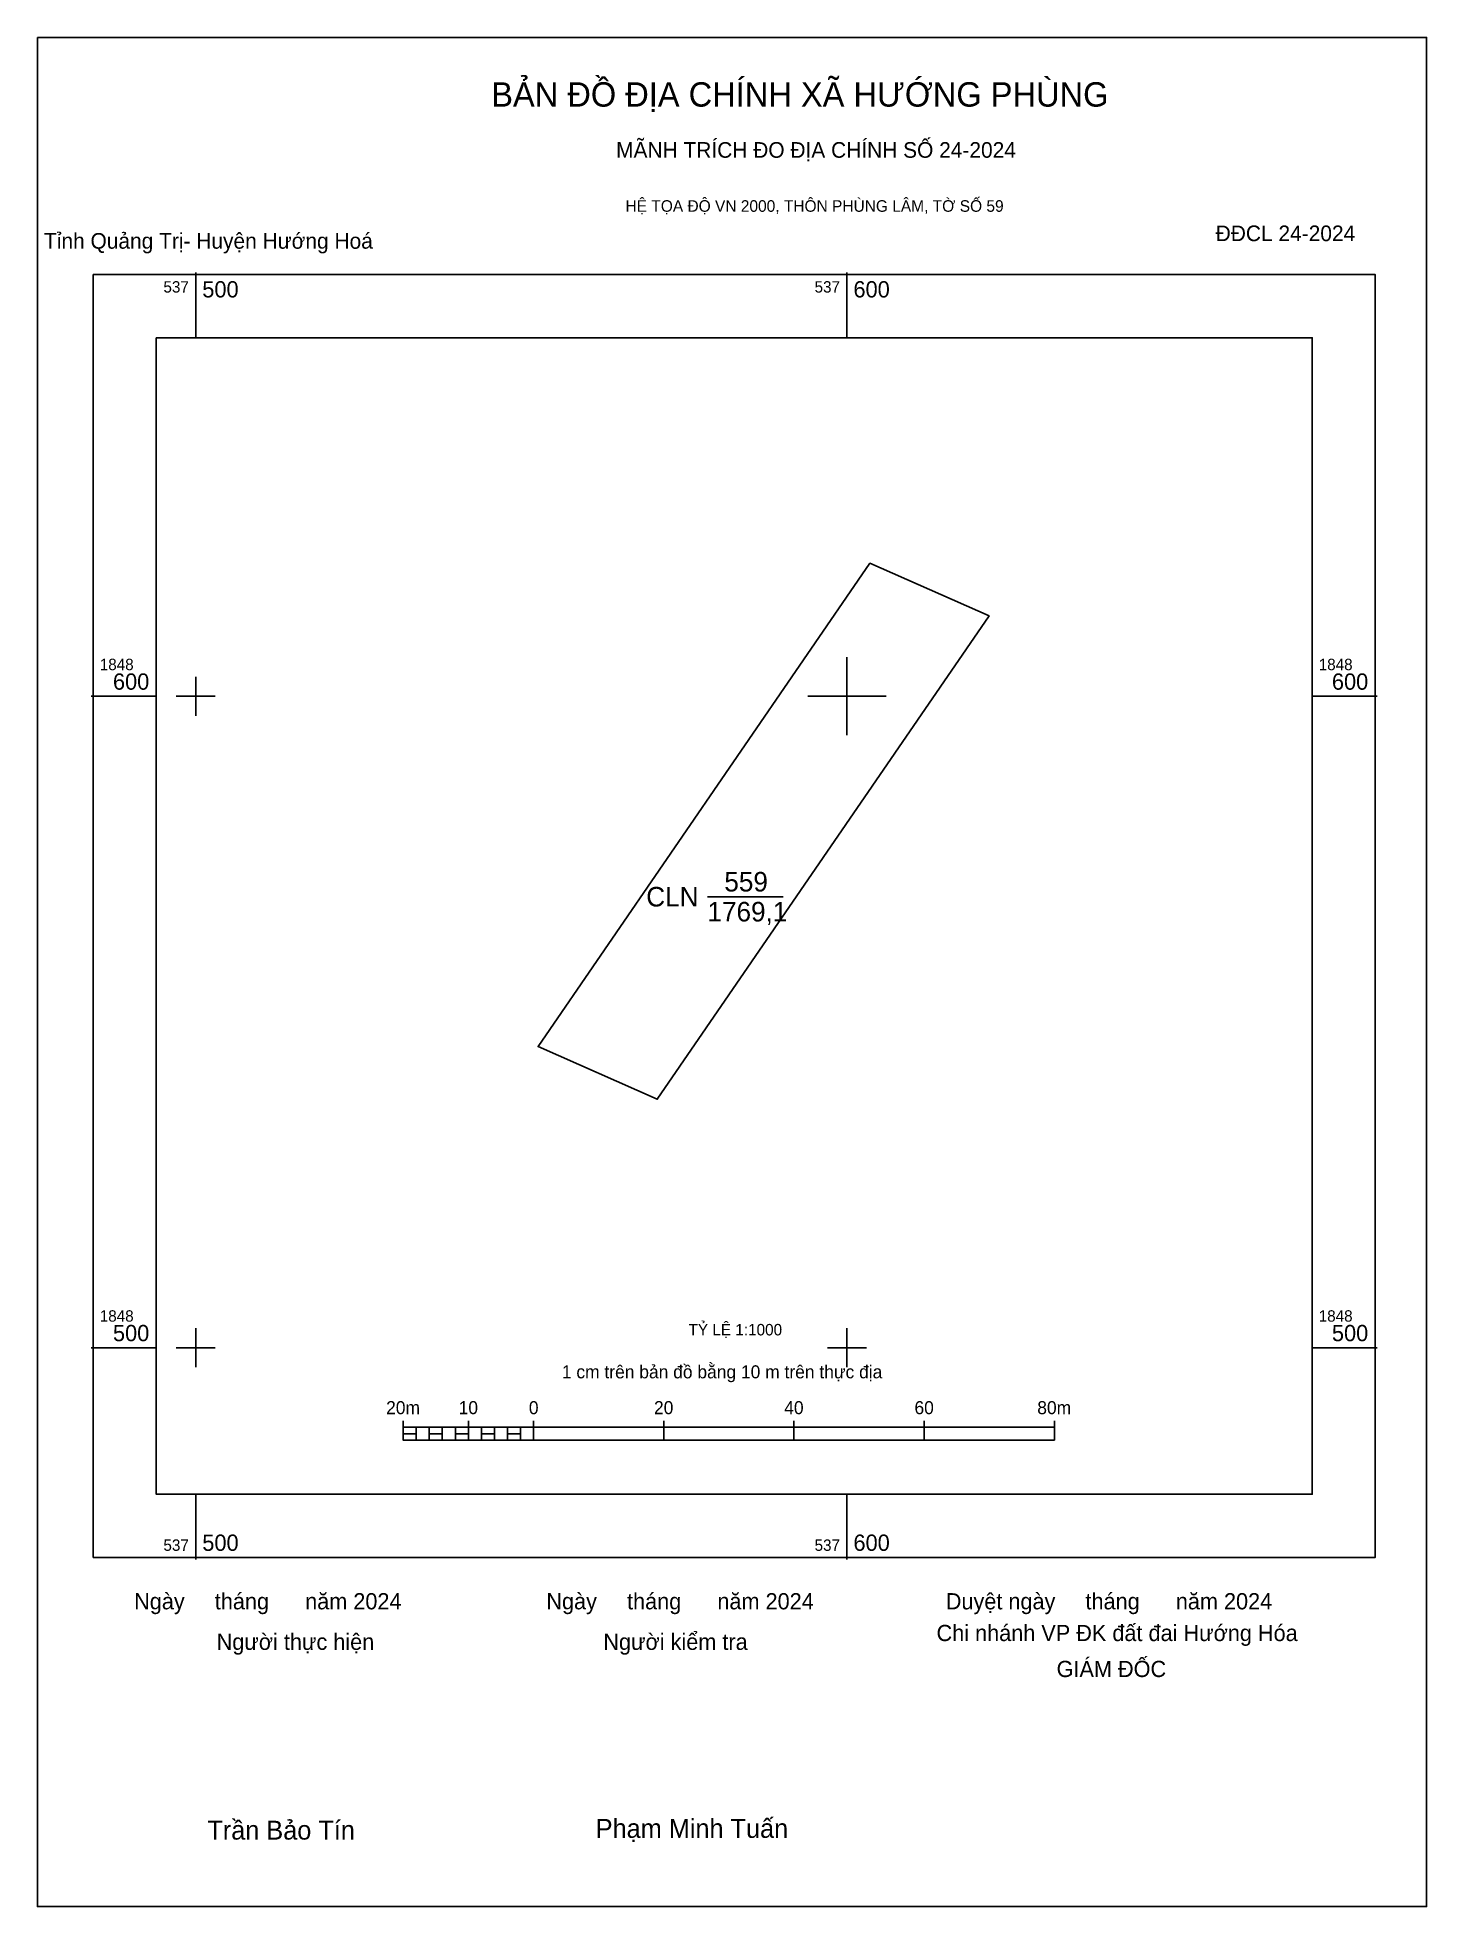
# Model space of a CAD drawing. Extents: x 537476 to 537689, y 1848414 to 1848701.
import ezdxf

# ---------------------------------------------------------------- set-up
doc = ezdxf.new("R2010")
doc.units = 0
for name, color, linetype in [('Level 10', 7, 'Continuous'), ('Level 13', 7, 'Continuous'), ('Level 15', 7, 'Continuous'), ('Level 27', 7, 'Continuous'), ('Level 6', 7, 'Continuous'), ('Level 62', 7, 'Continuous'), ('Level 63', 7, 'Continuous'), ('Level 9', 7, 'Continuous')]:
    doc.layers.add(name, color=color, linetype=linetype)

msp = doc.modelspace()

# ---------------------------------------------------------------- linework, layer by layer
at = {"layer": 'Level 10'}
msp.add_lwpolyline([(537552.58, 1848546.22), (537603.53, 1848620.41), (537621.82, 1848612.32), (537570.87, 1848538.13)], close=True, dxfattribs=at)
at = {"layer": 'Level 13'}
msp.add_line((537578.58, 1848569.23), (537590.23, 1848569.23), dxfattribs=at)
at = {"layer": 'Level 15'}
msp.add_lwpolyline([(537475.67, 1848701.13), (537689.03, 1848701.13), (537689.03, 1848414.21), (537475.67, 1848414.21)], close=True, dxfattribs=at)
at = {"layer": 'Level 27'}
for p, q in [((537603.53, 1848620.41), (537603.52, 1848620.41)), ((537621.82, 1848612.32), (537621.83, 1848612.32)), ((537552.58, 1848546.22), (537552.57, 1848546.21)), ((537570.87, 1848538.13), (537570.86, 1848538.12))]:
    msp.add_line(p, q, dxfattribs=at)
at = {"layer": 'Level 62'}
msp.add_lwpolyline([(537493.94, 1848655.02), (537671.45, 1848655.02), (537671.45, 1848477.51), (537493.94, 1848477.51)], close=True, dxfattribs=at)
at = {"layer": 'Level 63'}
for p, q in [((537500, 1848665.02), (537500, 1848655.02)), ((537600, 1848665.02), (537600, 1848655.02)), ((537500, 1848603), (537500, 1848597)), ((537600, 1848603), (537600, 1848597)), ((537483.94, 1848600), (537493.94, 1848600)), ((537497, 1848600), (537503, 1848600)), ((537597, 1848600), (537603, 1848600)), ((537671.45, 1848600), (537681.45, 1848600)), ((537500, 1848503), (537500, 1848497)), ((537600, 1848503), (537600, 1848497)), ((537483.94, 1848500), (537493.94, 1848500)), ((537497, 1848500), (537503, 1848500)), ((537597, 1848500), (537603, 1848500)), ((537671.45, 1848500), (537681.45, 1848500)), ((537531.86, 1848488.8), (537531.86, 1848485.8)), ((537531.86, 1848487.8), (537631.86, 1848487.8)), ((537533.86, 1848487.8), (537533.86, 1848485.8)), ((537535.86, 1848487.8), (537535.86, 1848485.8)), ((537537.86, 1848487.8), (537537.86, 1848485.8)), ((537539.86, 1848487.8), (537539.86, 1848485.8)), ((537541.86, 1848488.8), (537541.86, 1848485.8)), ((537541.86, 1848487.8), (537541.86, 1848485.8)), ((537543.86, 1848487.8), (537543.86, 1848485.8)), ((537545.86, 1848487.8), (537545.86, 1848485.8)), ((537547.86, 1848487.8), (537547.86, 1848485.8)), ((537549.86, 1848487.8), (537549.86, 1848485.8)), ((537551.86, 1848488.8), (537551.86, 1848485.8)), ((537551.86, 1848487.8), (537551.86, 1848485.8)), ((537571.86, 1848488.8), (537571.86, 1848485.8)), ((537591.86, 1848488.8), (537591.86, 1848485.8)), ((537611.86, 1848488.8), (537611.86, 1848485.8)), ((537631.86, 1848488.8), (537631.86, 1848485.8)), ((537531.86, 1848485.8), (537631.86, 1848485.8)), ((537500, 1848477.51), (537500, 1848467.51)), ((537600, 1848477.51), (537600, 1848467.51))]:
    msp.add_line(p, q, dxfattribs=at)
for points in [[(537484.25, 1848664.71), (537681.14, 1848664.71), (537681.14, 1848467.82), (537484.25, 1848467.82)], [(537531.86, 1848486.8), (537533.86, 1848486.8), (537533.86, 1848485.8), (537531.86, 1848485.8)], [(537531.86, 1848486.8), (537533.86, 1848486.8), (537533.86, 1848485.8), (537531.86, 1848485.8)], [(537535.86, 1848486.8), (537537.86, 1848486.8), (537537.86, 1848485.8), (537535.86, 1848485.8)], [(537539.86, 1848486.8), (537541.86, 1848486.8), (537541.86, 1848485.8), (537539.86, 1848485.8)], [(537543.86, 1848486.8), (537545.86, 1848486.8), (537545.86, 1848485.8), (537543.86, 1848485.8)], [(537547.86, 1848486.8), (537549.86, 1848486.8), (537549.86, 1848485.8), (537547.86, 1848485.8)]]:
    msp.add_lwpolyline(points, close=True, dxfattribs=at)
for points in [[(537600, 1848594), (537600, 1848606)], [(537594, 1848600), (537606, 1848600)]]:
    msp.add_lwpolyline(points, dxfattribs=at)

# ---------------------------------------------------------------- texts
at = {"layer": 'Level 13'}
for s, p in [('559', (537581.17, 1848570.03)), ('CLN', (537569.18, 1848567.73)), ('1769,1', (537578.58, 1848565.43))]:
    msp.add_text(s, height=3, dxfattribs=at).set_placement(p)
at = {"layer": 'Level 6'}
msp.add_text('TỶ LỆ 1:1000', height=1.7579, dxfattribs=at).set_placement((537575.67, 1848501.89))
at = {"layer": 'Level 63'}
for s, height, p in [('BẢN ĐỒ ĐỊA CHÍNH XÃ HƯỚNG PHÙNG', 3.7437, (537545.37, 1848690.5)), ('MÃNH TRÍCH ĐO ĐỊA CHÍNH SỐ 24-2024', 2.4022, (537564.55, 1848682.65)), ('HỆ TỌA ĐỘ VN 2000, THÔN PHÙNG LÂM, TỜ SỐ 59', 1.7782, (537566, 1848674.36)), ('537', 1.75, (537495.03, 1848661.96)), ('500', 2.5, (537501, 1848661.21)), ('537', 1.75, (537595.03, 1848661.96)), ('600', 2.5, (537601, 1848661.21)), ('1848', 1.75, (537485.25, 1848604)), ('1848', 1.75, (537672.45, 1848604)), ('600', 2.5, (537487.28, 1848601)), ('600', 2.5, (537674.48, 1848601)), ('1848', 1.75, (537485.25, 1848504)), ('1848', 1.75, (537672.45, 1848504)), ('500', 2.5, (537487.28, 1848501)), ('500', 2.5, (537674.48, 1848501)), ('1 cm trên bản đồ bằng 10 m trên thực địa', 2, (537556.22, 1848495.3)), ('20m', 2, (537529.23, 1848489.8)), ('10', 2, (537540.37, 1848489.8)), ('0', 2, (537551.15, 1848489.8)), ('20', 2, (537570.37, 1848489.8)), ('40', 2, (537590.37, 1848489.8)), ('60', 2, (537610.37, 1848489.8)), ('80m', 2, (537629.23, 1848489.8)), ('537', 1.75, (537495.03, 1848468.82)), ('500', 2.5, (537501, 1848468.82)), ('537', 1.75, (537595.03, 1848468.82)), ('600', 2.5, (537601, 1848468.82)), ('Ngày     tháng      năm 2024', 2.4883, (537490.53, 1848459.84)), ('Ngày     tháng      năm 2024', 2.4883, (537553.84, 1848459.84)), ('Duyệt ngày     tháng      năm 2024', 2.4883, (537615.18, 1848459.84)), ('Người thực hiện', 2.4883, (537503.2, 1848453.62)), ('Người kiểm tra', 2.4883, (537562.59, 1848453.62)), ('Chi nhánh VP ĐK đất đai Hướng Hóa', 2.4883, (537613.76, 1848454.97)), ('GIÁM ĐỐC', 2.488, (537632.2, 1848449.45)), ('Trần Bảo Tín', 2.9024, (537501.78, 1848424.5)), ('Phạm Minh Tuấn', 2.9024, (537561.42, 1848424.77))]:
    msp.add_text(s, height=height, dxfattribs=at).set_placement(p)
at = {"layer": 'Level 9'}
for s, p in [('Tỉnh Quảng Trị- Huyện Hướng Hoá', (537476.69, 1848668.69)), ('ĐĐCL 24-2024', (537656.63, 1848669.85))]:
    msp.add_text(s, height=2.4022, dxfattribs=at).set_placement(p)

doc.saveas('drawing.dxf')
